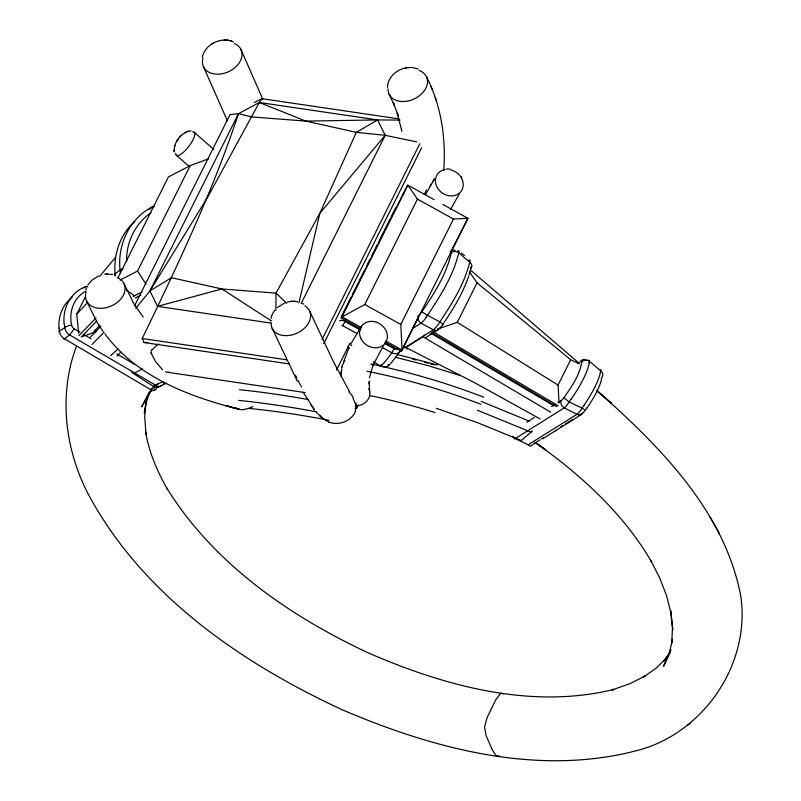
<?xml version="1.0" encoding="UTF-8"?>
<svg xmlns="http://www.w3.org/2000/svg" width="801" height="801" viewBox="0 0 801 801"><rect width="100%" height="100%" fill="white"/><g stroke="black" fill="none" stroke-linecap="round" stroke-linejoin="round"><path stroke-width="1.2" d="M126.588 261.727C126.107 242.673 135.039 223.469 151.019 212.756M275.874 310.297L276.005 293.136L319.859 213.286L356.315 132.345L377.591 119.93L400.079 120.1M387.514 87.449C387.514 77.236 396.916 69.276 406.477 67.745L405.446 67.945L411.774 67.424L418.322 68.996M672.51 627.493L672.74 629.876L670.717 610.873L672.51 627.493L671.699 643.243L672.53 639.268M145.151 407.889L144.34 413.026L146.403 399.559L144.671 416.52L146.042 434.563L145.672 432.15C148.976 452.415 157.386 471.399 167.329 489.211L166.388 487.449C213.136 563.363 289.461 616.179 369.051 653.246C445.116 686.167 531.504 709.726 614.077 689.371L612.074 689.941L629.596 683.824L645.065 676.034L643.113 677.366L656.319 667.994L667.213 657.11L663.859 661.035L670.167 651.854M443.714 170.062C446.097 138.213 441.171 105.462 426.543 76.846M581.786 361.892C579.764 375.379 571.463 386.863 563.854 397.797A4.696 1.202 -54.3 0 1 561.141 400.59M369.401 377.852L373.636 363.374L372.685 365.717L383.148 346.312M341.066 373.346L340.675 375.869L341.657 369.591L341.266 372.125M601.651 377.742L601.431 378.973M600.35 372.435L600.67 370.773L589.386 361.251A9.181 1.562 -52.2 0 0 588.415 360.5M589.115 363.093L589.376 361.261A5.397 4.866 3.8 0 0 581.756 361.862M63.87 338.933L64.08 338.423M270.888 318.508L272.07 314.643L274.773 310.187M468.915 260.245A10.403 1.992 -51.8 0 1 469.726 262.117C464.44 283.975 452.215 303.349 439.839 321.842A10.403 2.743 -58.4 0 1 433.391 329.762L406.067 347.063L403.684 345.892M470.628 269.306L470.858 268.245A5.257 1.342 -54.3 0 0 470.698 267.073M672.48 639.398L669.366 652.955L670.858 649.561L663.438 666.472L669.856 653.115M298.903 302.888L319.859 213.286L385.181 135.319L416.74 141.877M202.303 57.061C205.016 44.726 219.794 37.136 231.549 41.151L231.028 40.971L233.431 41.902M341.626 367.939L341.997 366.608M470.367 270.398L469.766 272.63M469.606 273.201L469.076 274.963M191.139 130.893C181.406 131.624 173.406 142.428 174.197 151.93M174.848 145.361L174.598 146.152M145.612 404.755L149.427 392.52M343.489 362.012L348.856 347.994M355.364 411.163L356.165 404.625M468.695 276.165C462.728 293.647 452.935 309.516 442.603 324.715M85.787 289.592L86.248 288.22M398.938 118.878L262.017 98.693L259.324 102.488L238.468 113.682C212.876 191.299 177.732 265.071 142.218 338.513L144.03 342.508L289.592 363.964M342.488 365.256L343.939 362.252M76.395 346.693L75.434 348.986C58.743 396.305 65.131 449.421 87.97 493.586L89.001 495.469C143.079 595.503 241.582 663.218 342.648 709.946C432.049 748.154 533.106 775.228 630.037 752.319L632.039 751.749C700.875 736.96 750.767 666.222 740.855 596.585C724.875 511.148 659.453 446.107 597.095 390.678M151.649 389.636L141.637 406.858L149.026 392.61M78.638 333.226L76.726 314.102L85.517 296.5M117.937 277.957L168.38 176.981L190.217 165.607L208.721 158.758M120.09 280.12L137.562 271.018L190.217 165.607M134.438 305.952L230.037 114.573L238.468 113.682L251.744 116.936L305.802 121.091L377.591 119.93L385.181 135.319L301.086 303.659M135.719 308.315L149.917 290.953L238.468 113.682M321.992 339.614L419.824 143.759M323.804 343.609L421.636 147.754M341.396 316.565L342.878 313.612M343.369 312.62L346.823 305.712M347.314 304.73L350.768 297.822M352.74 293.867L354.713 289.922M355.203 288.931L358.167 283.013M359.148 281.041L362.112 275.113M362.603 274.122L364.575 270.177M366.548 266.222L370.002 259.314M371.974 255.369L373.947 251.414M374.437 250.433L377.391 244.505M378.382 242.533L383.809 231.669M384.79 229.697L390.217 218.843M391.198 216.861L394.162 210.943M394.653 209.962L395.644 207.98M360.85 328.921L341.196 318.067L407.018 186.293L407.849 185.121L434.062 199.599M357.056 333.596L342.758 325.697L346.082 319.649M361.682 327.759L342.027 316.896L364.775 304.52L417.431 199.109L407.849 185.121L341.196 318.067M336.53 370.052L349.937 343.218M424.23 194.483L426.462 190.017M344.43 361.271L344.921 360.29M358.097 404.926L356.976 407.158L353.371 399.158M368.69 383.709L369.802 381.476M385.712 341.026L402.082 350.077L400.8 324.425L453.466 219.013L467.904 218.303L402.082 350.077L401.261 351.238L384.88 342.197M397.707 348.625A3.414 2.924 35.4 0 1 394.132 348.715L391.789 352.78A157.747 10.844 -61.1 0 1 381.216 365.847M401.261 351.238L417.431 318.858M451.464 250.743L467.904 218.303L442.793 204.425M437.636 329.051L457.291 322.342L477.036 282.813L469.536 272.01M559.078 402.883L558.047 385.061L570.682 359.759L477.036 282.813M389.436 364.725C385.912 370.272 376.63 363.954 373.506 361.551M425.351 194.853L434.492 178.813L433.191 180.976M377.591 119.93L259.324 102.488L207.89 196.776L149.917 290.953L157.507 306.342L270.838 323.053M450.422 209.632L459.133 194.202M350.788 343.989L361.381 326.357M176.831 141.136L177.091 140.706M146.623 398.317L151.709 389.526M430.037 186.243L431.339 184.08M86.087 291.063C73.702 297.211 68.656 312.25 71.639 325.226A4.696 3.985 41.3 0 0 74.223 328.8L69.757 334.938L63.99 338.993M426.242 317.206C439.759 296.911 453.596 275.834 459.003 251.704A10.483 2.002 -51.8 0 0 457.571 251.073M151.729 389.396L149.527 392.74L151.679 389.967M87.92 284.866L92.115 280.01L98.493 275.975M583.869 405.426L582.057 408.039A9.141 2.303 -59.7 0 1 577.06 414.257L528.129 444.795L515.273 438.548L564.274 407.899A9.181 2.293 -59.9 0 0 569.07 401.962L571.223 398.918M418.212 315.814A5.247 1.332 -54.3 0 0 421.686 312.06C434.022 293.757 446.417 274.583 451.313 252.776A5.257 1.342 -54.3 0 0 450.112 251.975A5.317 4.355 57.5 0 1 455.018 250.363M587.023 407.809L585.291 410.272L582.057 408.039L569.06 401.952L563.854 397.797M178.353 138.843L177.552 139.975M99.674 276.405L115.534 257.341M152.14 349.727L157.407 344.75A4.365 2.713 -58.5 0 1 158.548 344.009M180.706 136.07L179.764 137.091M76.726 314.102L87.709 302.478M99.985 325.196L93.937 331.454L95.77 330.783M78.878 335.619L96.06 317.927M96.701 321.081L81.221 337.011L95.86 331.794M90.463 337.021L100.776 326.418M92.015 344.5L104.05 332.135M149.256 209.512L152.971 206.588A10.483 8.451 43 0 1 154.192 206.308M84.265 287.759L85.166 286.908A9.181 7.339 44.8 0 1 87.489 286.378M110.618 355.634L118.188 348.916M118.468 354.412L120.951 352.17M156.666 388.115A7.78 6.608 40 0 1 155.484 389.666L153.732 390.678L152.05 390.427L64.31 338.703A9.141 8.03 49.3 0 1 59.354 330.973M134.898 221.446C119.92 234.252 113.522 254.668 115.024 273.952A10.403 9.111 46.3 0 0 115.204 276.025M477.416 410.232L531.113 432.18L531.664 431.669A6.889 1.252 -57.1 0 0 532.415 430.838M531.143 432.15L521.201 440.56M277.316 307.514L284.886 302.878M521.211 440.55L477.456 422.648L436.255 408.31M164.165 383.268L163.584 383.619M115.024 273.952L120.1 270.037A5.317 2.243 -0.8 0 1 122.974 268.685M150.798 389.166L156.355 385.631L69.717 334.978A9.181 8.07 49.8 0 1 64.781 327.609L64.38 324.195M158.208 386.993L159.079 386.412M687.939 724.995L689.951 723.633M413.026 328.24L421.016 323.173A10.473 2.753 -58.4 0 0 426.242 317.206M404.165 347.133A6.839 1.742 -54.3 0 0 405.807 347.464L422.848 336.71A5.186 1.322 -54.3 0 0 424.55 335.188M430.057 334.237L433.721 331.934M437.316 329.662L439.088 328.54A5.247 1.342 -54.3 0 0 442.603 324.715M426.002 337.381L438.157 329.712M577.471 363.524L580.665 361.511M551.579 406.638L554.753 404.625M557.947 402.623L561.141 400.6M565.726 423.749L569.06 421.656M570.733 420.605L572.405 419.544M579.133 415.308L582.507 413.176A4.676 1.191 -54.3 0 0 585.341 410.212L585.371 410.312M568.099 422.828L581.646 414.297M59.634 332.625A5.377 1.982 -10.3 0 1 59.474 330.973L64.831 327.609A5.397 1.902 -11.5 0 1 71.649 325.196M526.758 422.247L534.347 417.481M560.77 426.863L562.412 425.832M555.273 430.878L568.75 422.427M542.337 438.918L555.934 430.467M149.917 290.953L171.434 277.717L221.947 288.971L276.005 293.136L286.768 303.279M541.656 438.758L543.198 437.807M540.134 439.689L530.402 446.207L528.149 444.835M151.339 207.379C128.38 219.624 116.726 246.818 120.3 272.1A10.473 9.171 46.4 0 0 120.49 272.791M211.925 43.945L214.137 42.703M499.043 755.723L497.751 756.284L495.959 755.543L492.355 749.946L486.107 735.658L484.555 727.178L486.968 717.826L495.709 699.924L500.225 693.786L501.506 693.225L503.308 693.966M131.414 371.724A6.889 5.757 50.5 0 0 132.425 372.805L133.397 373.536L142.478 368.951M133.397 373.536L153.251 386.282L162.873 381.586M185.932 132.095L184.851 132.706M82.283 288.36L85.166 286.928A5.397 2.653 68.7 0 1 87.74 287.008M133.236 296.43L142.057 291.834M135.319 298.032L140.836 295.158M254.297 102.528L262.017 98.693M355.334 408.41L357.026 407.639M163.334 384.66L166.568 383.228M187.514 131.404L188.575 131.084M157.507 306.342L221.947 288.971L271.629 321.101M287.429 302.047L292.285 301.286L291.083 301.366M104.651 274.162L112.701 274.433M107.004 273.942L106.163 274.012L107.354 273.912M291.364 301.346L294.948 301.306M446.537 168.961L450.012 169.041M224.981 40.06L224.16 40.09L225.331 40.05M144.03 342.508L147.734 342.438M294.127 301.276L297.561 301.677L296.861 301.546M228.005 40.26L226.873 40.16L227.594 40.22M385.181 135.319L356.315 132.345L305.802 121.091L259.324 102.488M142.218 338.513L286.548 359.789M167.409 372.265L305.081 392.56M397.366 354.523L437.366 364.976M395.484 357.276L427.614 365.516L460.625 375.639M412.535 359.058L416.109 359.989M424.46 362.212L428.044 363.193M238.578 409.181L225.712 405.506L239.92 409.531C189.707 396.765 136.681 377.151 104.881 333.807M430.427 363.864L434.002 364.886M166.468 372.054L165.497 371.704M481.151 401.401L529.431 421.186M570.682 359.759L579.283 363.784M405.807 347.464L475.053 382.938L540.154 418.963M564.274 407.899L577.04 414.307M421.016 323.173L433.381 329.782A5.257 4.305 57.5 0 0 439.148 328.59M302.377 303.399L303.739 304.19M417.431 199.109L453.466 219.013M364.775 304.52L400.8 324.425M345.101 321.632L360.42 330.092M384.941 343.639L394.132 348.715M382.598 347.704L391.789 352.78A6.839 5.837 35.4 0 0 400.41 350.828A3.434 1.712 28.1 0 0 400.57 350.417M347.464 346.983L349.406 348.055M349.687 344.37L351.709 345.491M153.762 388.695L155.484 389.676M134.758 364.455L116.806 353.922M431.649 333.667L554.112 405.977M422.848 336.71L550.677 412.185M74.213 328.81L79.82 332.125M83.554 334.327L91.014 338.733M432.93 331.654L558.217 405.817M431.589 332.495L556.875 406.668M457.291 322.342L558.047 385.061M153.251 386.282L154.293 386.843A6.899 5.747 50.3 0 0 160.761 385.681M534.968 442.302L545.611 449.862L535.198 442.462M535.248 442.502C580.725 474.743 623.288 513.331 651.613 561.912L650.622 560.179L659.674 577.871L666.602 595.804L670.968 613.186M126.418 290.042L134.578 295.859M194.172 132.185L213.887 149.577M176.3 155.314L189.096 166.288M162.543 369.772L155.744 361.792M461.506 253.066L464.42 255.519M469.716 262.127L458.703 252.695A5.317 4.305 13.9 0 0 451.263 252.736M470.457 270.007L578.462 362.663M596.885 390.678L611.543 403.434L596.745 390.518M319.749 415.719L322.433 418.152L316.355 412.285M406.728 348.655L406.067 347.063M143.199 317.036L133.687 303.429L124.215 284.075M310.478 404.365L314.483 409.922L303.269 392.43M103.009 331.324L96.861 321.932L86.508 300.816M137.562 271.018L146.062 284.305M349.626 391.789L333.827 362.452L309.597 310.968M155.404 361.251L151.139 353.101M301.576 387.023L301.276 386.523M710.087 517.136L719.138 533.055M300.755 385.621L300.355 384.911M299.964 384.19L299.464 383.258M461.566 176.791L461.917 177.442M299.163 382.698L298.643 381.676M298.322 381.056L298.032 380.475M297.261 381.036L272.14 328.29M296.75 377.932L296.24 376.881M389.086 94.158L394.292 105.241L393.201 102.378L398.367 116.145L397.286 113.281L401.892 131.344M295.98 376.31L295.519 375.269M203.454 66.683L227.384 120.761M241.011 49.592L262.738 99.104M431.048 86.568L432.139 89.432M435.143 97.492L436.225 100.355M355.904 402.993L356.055 403.804M369.722 391.889L369.111 381.096M59.394 330.973L59.134 328.06M174.007 150.568L174.067 151.259M248.751 408.42A277.927 60.936 15.1 0 1 328.951 420.255M251.254 408.26A7.239 5.287 -58 0 1 250.302 408.55M357.096 407.709A7.259 2.733 47.4 0 1 355.254 408.52M348.815 391.919A7.119 2.693 47.3 0 1 353.381 398.708M238.538 400.38A300.125 65.802 15.1 0 1 316.505 411.834M239.449 389.686A307.514 69.297 15.3 0 1 308.045 399.519M64.12 324.175A47.309 40.16 41.3 0 1 82.123 288.13M58.964 328.04A46.428 39.409 41.3 0 1 72.21 297.191M163.804 383.218A6.488 5.727 56 0 1 156.275 385.842M158.187 383.419A5.287 0.741 -58.6 0 1 156.425 385.501M151.379 207.439A5.317 2.733 55.5 0 1 153.612 207.059M114.753 275.133A5.297 2.233 0 0 1 115.104 273.962M118.288 354.563A6.879 5.837 41.4 0 1 117.166 356.055M192.63 131.935A14.608 4.395 -52.5 0 1 188.315 147.044A14.608 4.395 -52.5 0 1 175.729 153.271M117.867 277.827A20.626 14.969 -24 0 1 122.233 297.081A20.626 14.969 -24 0 1 97.632 308.115A20.626 14.969 -24 0 1 86.097 292.065M244.525 409.551A18.854 12.385 -39.4 0 1 236.225 408.029M252.876 406.497A20.596 13.517 -41.9 0 1 244.615 409.221M234.443 43.534A20.626 14.969 -24 0 1 239.349 62.698A20.626 14.969 -24 0 1 214.728 74.002A20.626 14.969 -24 0 1 203.043 57.942M168.31 372.375A18.683 11.594 -58.5 0 1 167.799 372.325M169.321 372.155A9.201 5.717 -58.5 0 1 168.28 372.515M150.999 353.211A3.414 2.123 -58.5 0 1 152.04 349.606M419.253 70.558A20.626 14.859 -24.8 0 1 416.56 97.672A20.626 14.859 -24.8 0 1 388.095 88.911M304.871 305.882A20.626 14.859 -24.8 0 1 298.072 332.645A20.626 14.859 -24.8 0 1 271.139 323.033M355.514 411.193A18.854 15.75 -14.4 0 1 328.52 421.957M328.65 421.706A20.596 17.562 -14.2 0 1 321.341 416.8M450.593 169.862A14.608 12.476 35.3 0 1 461.646 190.528A14.608 12.476 35.3 0 1 438.608 189.577A14.608 12.476 35.3 0 1 445.176 169.642M368.57 388.715A14.608 11.825 -7.3 0 1 355.173 406.127M339.464 320.871A5.126 2.663 26.6 0 1 345.171 321.521M400.4 350.878A176.22 12.115 -61.1 0 1 389.486 364.615M341.777 325.326A1.712 0.851 26.7 0 1 342.768 325.687M389.326 364.605A7.019 1.592 28 0 1 387.824 364.705M381.106 364.675A7.66 0.821 -60.6 0 1 381.216 364.365M402.593 194.443A5.126 2.793 29 0 1 403.944 193.942M520.77 440.86A6.899 1.252 -56.9 0 1 520.37 441.031M369.672 395.564A300.185 133.316 17.9 0 1 435.043 412.565M370.693 364.075A332.535 155.034 18.2 0 1 483.714 397.196M341.616 367.979A6.889 2.343 -76 0 1 342.478 365.276M367.018 371.304A325.667 153.231 18.2 0 1 480.99 404.365M421.046 323.083A5.317 4.355 57.5 0 1 418.122 315.784M469.666 262.177A5.297 4.265 15 0 1 470.928 268.295M421.606 312A5.317 0.671 34 0 1 427.384 315.334L439.839 321.842A5.297 0.721 33.5 0 1 442.643 324.745M407.649 349.026A9.542 2.183 88.9 0 1 406.868 347.924M600.62 370.833A5.377 4.746 6 0 1 601.881 377.331M599.989 369.682A9.141 1.592 -52.1 0 1 600.69 370.743M580.655 361.521A4.696 1.202 -54.3 0 1 581.796 361.882M589.286 362.913A47.309 12.085 -54.3 0 1 571.283 398.948M564.294 407.789A5.367 4.185 53.4 0 1 561.03 400.53M582.577 413.236A5.287 4.065 54.2 0 1 577.08 414.197M600.46 372.325A46.428 11.865 -54.3 0 1 583.919 405.436M601.601 378.793A39.319 10.053 -54.3 0 1 587.093 407.839M580.585 361.441A5.367 4.626 62.3 0 1 584.45 359.489M585.911 359.859A5.367 4.626 62.3 0 1 586.402 360.1M515.203 438.738A6.488 1.482 -62.7 0 1 514.192 437.787M515.303 438.417A5.287 4.355 55.1 0 1 512.76 436.175M361.231 339.143A14.608 12.476 35.3 0 0 385.361 343.058A14.608 12.476 35.3 0 0 373.777 321.551A14.608 12.476 35.3 0 0 361.231 339.143"/></g></svg>
